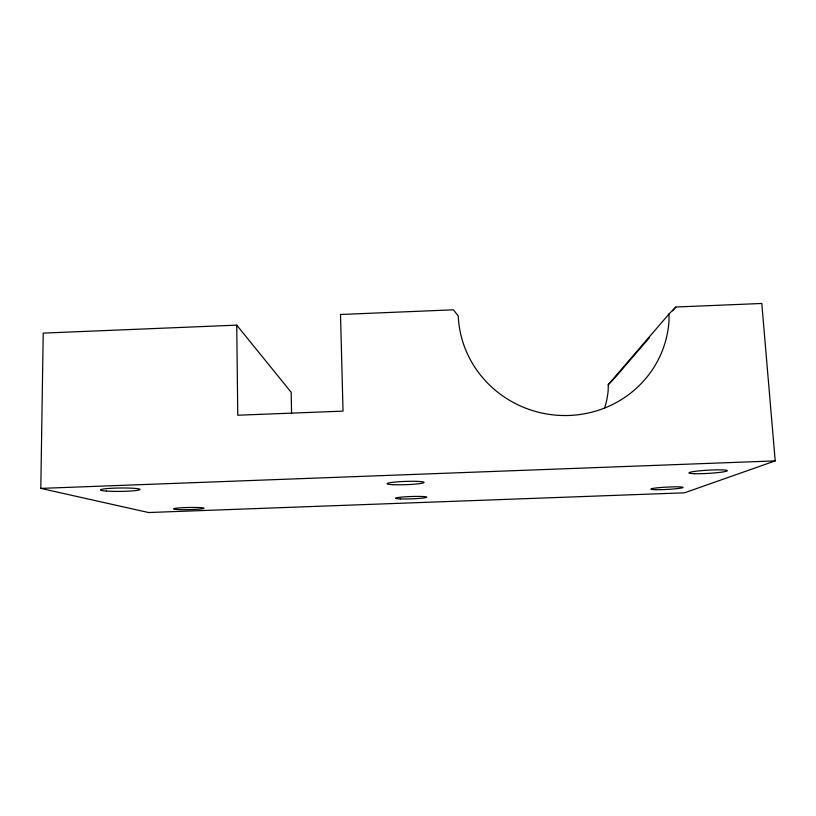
<?xml version="1.0" encoding="UTF-8"?>
<svg xmlns="http://www.w3.org/2000/svg" width="816" height="816" viewBox="0 0 816 816"><rect width="100%" height="100%" fill="white"/><g stroke="black" fill="none" stroke-linecap="round" stroke-linejoin="round"><path stroke-width="1.22" d="M291.577 413.641L291.179 392.282L236.732 325.135L43.228 333.112L40.8 488.396L148.543 512.53L684.522 492.813L775.2 460.887L761.797 303.47L675.872 307.02L668.977 314.017L608.236 384.703L608.216 389.681A77.387 75.704 14.9 0 1 604.574 407.939M614.152 378.583L649.536 337.549M672.578 310.835L675.872 307.02M608.236 384.703L613.326 379.542M40.8 488.396L775.2 460.887M236.732 325.135L237.762 415.232L343.026 411.121L340.517 314.486L453.421 309.815L458.255 315.996A105.662 102.265 11.8 0 0 562.622 415.507A105.662 102.265 11.8 0 0 669.008 320.749L668.977 314.017M392.731 484.673A18.462 1.642 -2 0 0 423.443 482.837A18.462 1.642 -2 0 0 400.472 481.644A18.462 1.642 -2 0 0 392.731 484.673M400.279 498.923A15.616 1.173 -2 0 0 426.289 497.464A15.616 1.173 -2 0 0 406.898 496.72A15.616 1.173 -2 0 0 400.279 498.923M694.579 473.698A19.288 1.612 -3.3 0 0 726.76 471.107A19.288 1.612 -3.3 0 0 703.055 470.516A19.288 1.612 -3.3 0 0 694.579 473.698M656.003 489.682A16.147 1.163 -3 0 0 682.645 487.703A16.147 1.163 -3 0 0 662.051 487.407A16.147 1.163 -3 0 0 656.003 489.682M180.469 509.623A15.341 1.071 -1.2 0 0 204.031 508.286A15.341 1.071 -1.2 0 0 181.631 507.756A15.341 1.071 -1.2 0 0 180.469 509.623M106.417 491.079A19.768 1.693 -0.7 0 0 139.363 489.896A19.768 1.693 -0.7 0 0 114.821 488.131A19.768 1.693 -0.7 0 0 106.417 491.079"/></g></svg>
